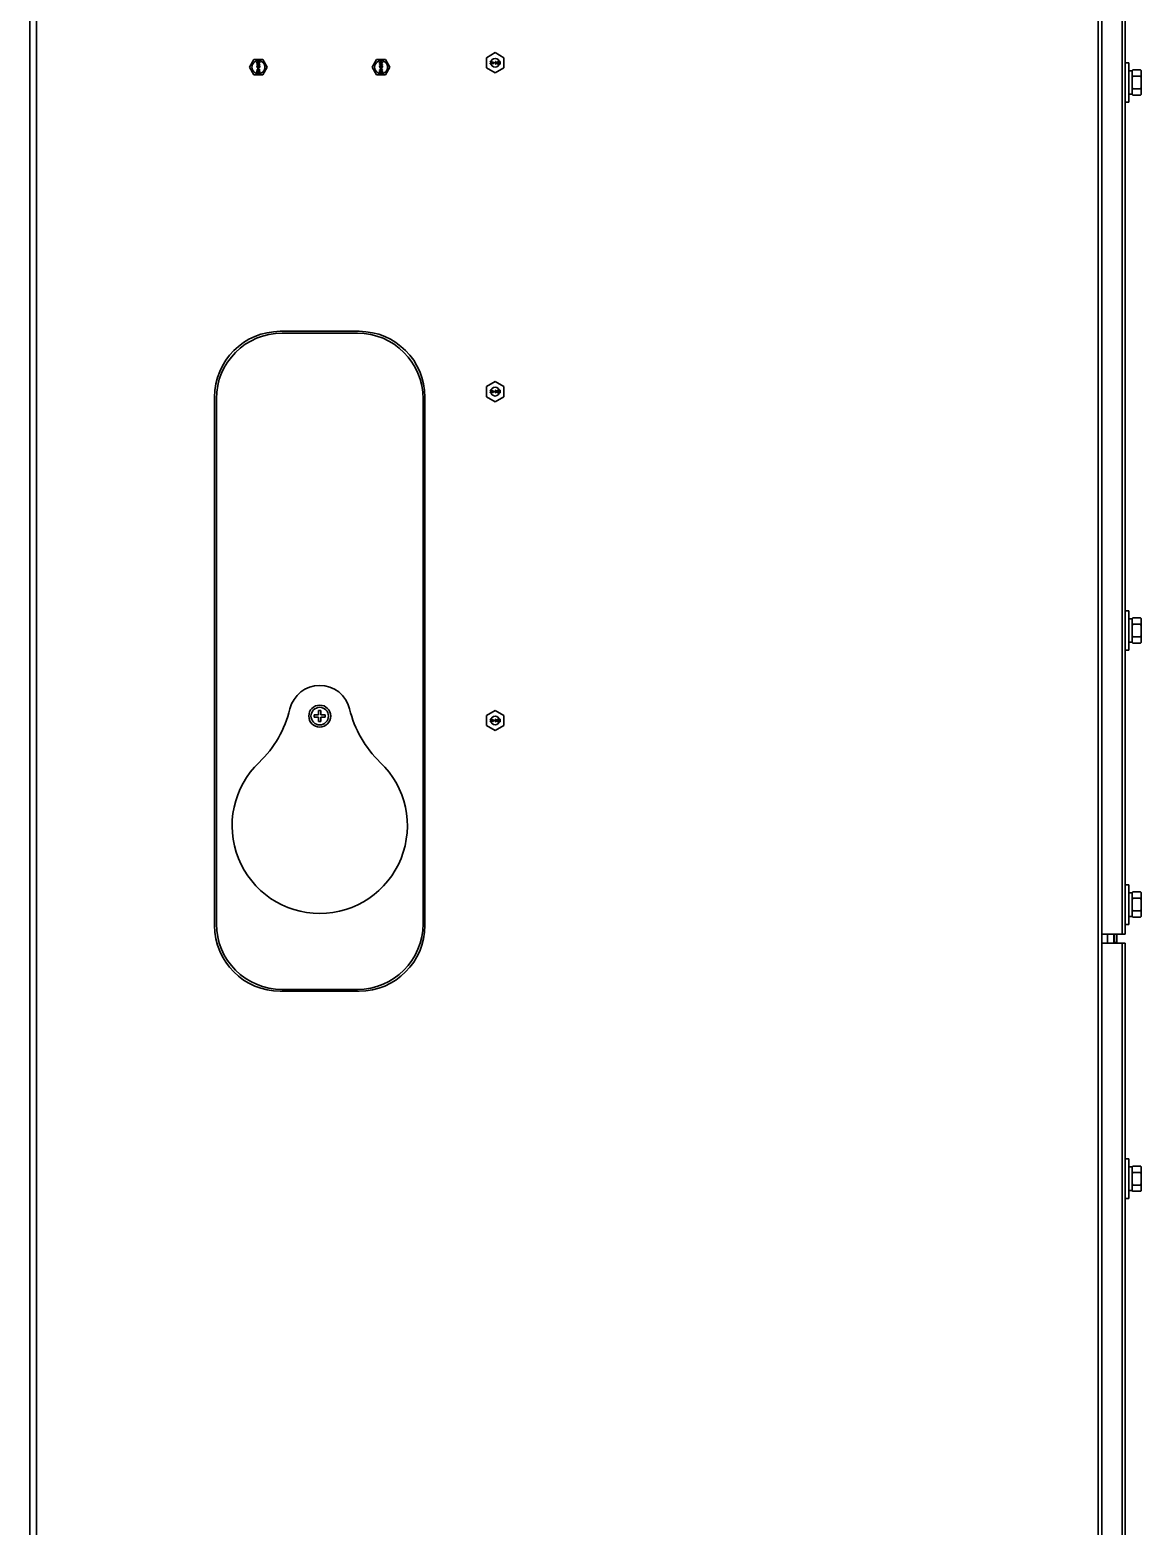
# Model space of a CAD drawing. Header units: millimetres. Extents: x 32496 to 166256, y 3504 to 23939.
# Drawn here: x 93099 to 93606, y 20924 to 21606 of the extents above; entities that cross this region are included whole.
import ezdxf

# ---------------------------------------------------------------- set-up
doc = ezdxf.new("R2010")
doc.units = ezdxf.units.MM
doc.layers.get('0').update_dxf_attribs({"lineweight": 35})

# ---------------------------------------------------------------- blocks, each defined once
blk = doc.blocks.new('8-1250')
at = {"linetype": 'Continuous'}
for p, q in [((-6864.13, -32157.29), (-6864.13, -34666.29)), ((-6861.13, -32157.29), (-6861.13, -34666.29)), ((-6376.53, -34566.29), (-6376.53, -32553.29)), ((-6374.83, -32553.29), (-6374.83, -34566.29)), ((-6365.53, -33566.79), (-6365.53, -32554.69)), ((-6364.13, -32930.92), (-6364.13, -33175.66)), ((-6655.73, -33166.98), (-6651.73, -33164.67)), ((-6651.73, -33164.67), (-6647.73, -33166.98)), ((-6763.87, -33171.29), (-6761.85, -33167.79)), ((-6761.85, -33174.79), (-6763.87, -33171.29)), ((-6757.81, -33167.79), (-6761.85, -33167.79)), ((-6760.48, -33169.25), (-6760.48, -33169.09)), ((-6760.48, -33169.09), (-6759.18, -33169.09)), ((-6759.45, -33169.25), (-6760.48, -33169.63)), ((-6759.45, -33169.25), (-6760.48, -33169.25)), ((-6760.48, -33169.85), (-6760.48, -33169.63)), ((-6760.48, -33169.85), (-6759.45, -33170.23)), ((-6760.48, -33170.39), (-6760.48, -33170.23)), ((-6760.48, -33170.23), (-6759.45, -33170.23)), ((-6759.18, -33170.39), (-6760.48, -33170.39)), ((-6760.45, -33170.9), (-6760.48, -33171.04)), ((-6760.48, -33171.17), (-6760.48, -33171.04)), ((-6760.48, -33171.17), (-6760.45, -33171.31)), ((-6760.48, -33172.72), (-6760.48, -33172.56)), ((-6760.48, -33172.56), (-6759.4, -33172.56)), ((-6759.18, -33172.72), (-6760.48, -33172.72)), ((-6760.48, -33173.91), (-6760.48, -33172.93)), ((-6760.48, -33172.93), (-6760.34, -33172.93)), ((-6760.37, -33170.77), (-6760.45, -33170.9)), ((-6760.45, -33171.31), (-6760.37, -33171.45)), ((-6760.26, -33170.69), (-6760.37, -33170.77)), ((-6760.37, -33171.45), (-6760.26, -33171.53)), ((-6760.34, -33169.74), (-6759.18, -33169.33)), ((-6759.18, -33170.15), (-6760.34, -33169.74)), ((-6760.34, -33171.01), (-6760.31, -33170.93)), ((-6760.34, -33171.01), (-6760.34, -33171.2)), ((-6760.31, -33171.28), (-6760.34, -33171.2)), ((-6759.65, -33173.69), (-6760.34, -33172.93)), ((-6760.34, -33173.15), (-6760.34, -33173.91)), ((-6760.34, -33173.15), (-6759.73, -33173.83)), ((-6760.31, -33170.93), (-6760.26, -33170.85)), ((-6760.26, -33171.36), (-6760.31, -33171.28)), ((-6760.12, -33170.63), (-6760.26, -33170.69)), ((-6760.26, -33170.85), (-6760.17, -33170.8)), ((-6760.17, -33171.42), (-6760.26, -33171.36)), ((-6760.26, -33171.53), (-6760.12, -33171.58)), ((-6760.17, -33170.8), (-6760.09, -33170.77)), ((-6760.09, -33171.45), (-6760.17, -33171.42)), ((-6759.92, -33170.61), (-6760.12, -33170.63)), ((-6759.98, -33171.58), (-6760.12, -33171.58)), ((-6760.01, -33170.77), (-6760.09, -33170.77)), ((-6760.09, -33171.45), (-6760.01, -33171.45)), ((-6760.06, -33172.01), (-6760.06, -33171.96)), ((-6760.06, -33171.96), (-6759.87, -33171.96)), ((-6759.87, -33172.01), (-6760.06, -33172.01)), ((-6760.01, -33170.77), (-6759.92, -33170.8)), ((-6759.92, -33171.42), (-6760.01, -33171.45)), ((-6759.98, -33171.8), (-6760.01, -33171.82)), ((-6760.01, -33171.82), (-6759.87, -33171.96)), ((-6759.87, -33172.01), (-6760.01, -33172.15)), ((-6760.01, -33172.15), (-6759.98, -33172.18)), ((-6759.98, -33171.58), (-6759.84, -33171.53)), ((-6759.81, -33171.96), (-6759.98, -33171.8)), ((-6759.98, -33172.18), (-6759.81, -33172.01)), ((-6759.92, -33170.61), (-6759.73, -33170.61)), ((-6759.92, -33170.8), (-6759.87, -33170.85)), ((-6759.87, -33171.36), (-6759.92, -33171.42)), ((-6759.87, -33170.85), (-6759.81, -33170.93)), ((-6759.81, -33171.28), (-6759.87, -33171.36)), ((-6759.84, -33171.53), (-6759.76, -33171.45)), ((-6759.81, -33170.93), (-6759.79, -33171.01)), ((-6759.79, -33171.2), (-6759.81, -33171.28)), ((-6759.65, -33171.8), (-6759.81, -33171.96)), ((-6759.81, -33172.01), (-6759.65, -33172.18)), ((-6759.68, -33170.9), (-6759.79, -33170.74)), ((-6759.73, -33170.74), (-6759.79, -33170.74)), ((-6759.79, -33171.2), (-6759.79, -33171.01)), ((-6759.76, -33171.45), (-6759.68, -33171.31)), ((-6759.76, -33171.96), (-6759.62, -33171.82)), ((-6759.76, -33171.96), (-6759.56, -33171.96)), ((-6759.62, -33172.15), (-6759.76, -33172.01)), ((-6759.56, -33172.01), (-6759.76, -33172.01)), ((-6759.54, -33170.63), (-6759.73, -33170.61)), ((-6759.73, -33170.74), (-6759.56, -33170.77)), ((-6759.65, -33171.04), (-6759.68, -33170.9)), ((-6759.68, -33171.31), (-6759.65, -33171.17)), ((-6759.65, -33171.04), (-6759.65, -33171.17)), ((-6759.62, -33171.82), (-6759.65, -33171.8)), ((-6759.65, -33172.18), (-6759.62, -33172.15)), ((-6759.59, -33172.39), (-6759.4, -33172.56)), ((-6759.59, -33172.39), (-6759.37, -33172.39)), ((-6759.56, -33170.77), (-6759.48, -33170.8)), ((-6759.56, -33171.96), (-6759.56, -33172.01)), ((-6759.4, -33170.69), (-6759.54, -33170.63)), ((-6759.48, -33170.8), (-6759.4, -33170.85)), ((-6759.4, -33171.34), (-6759.48, -33171.39)), ((-6759.48, -33171.53), (-6759.48, -33171.39)), ((-6759.48, -33171.53), (-6759.4, -33171.5)), ((-6759.48, -33173.1), (-6759.48, -33172.96)), ((-6759.37, -33172.99), (-6759.48, -33172.96)), ((-6759.48, -33173.1), (-6759.4, -33173.15)), ((-6759.29, -33170.77), (-6759.4, -33170.69)), ((-6759.4, -33170.85), (-6759.34, -33170.93)), ((-6759.34, -33171.26), (-6759.4, -33171.34)), ((-6759.4, -33171.5), (-6759.29, -33171.42)), ((-6759.4, -33173.15), (-6759.34, -33173.23)), ((-6759.18, -33172.56), (-6759.37, -33172.39)), ((-6759.26, -33173.1), (-6759.37, -33172.99)), ((-6759.34, -33170.93), (-6759.32, -33171.01)), ((-6759.32, -33171.17), (-6759.34, -33171.26)), ((-6759.34, -33173.23), (-6759.32, -33173.37)), ((-6759.32, -33171.17), (-6759.32, -33171.01)), ((-6759.21, -33170.9), (-6759.29, -33170.77)), ((-6759.29, -33171.42), (-6759.21, -33171.28)), ((-6759.21, -33173.21), (-6759.26, -33173.1)), ((-6759.18, -33171.04), (-6759.21, -33170.9)), ((-6759.21, -33171.28), (-6759.18, -33171.15)), ((-6759.18, -33173.4), (-6759.21, -33173.21)), ((-6759.18, -33169.09), (-6759.18, -33169.33)), ((-6759.18, -33170.15), (-6759.18, -33170.39)), ((-6759.18, -33171.04), (-6759.18, -33171.15)), ((-6759.18, -33172.56), (-6759.18, -33172.72)), ((-6757.81, -33167.79), (-6755.79, -33171.29)), ((-6755.79, -33171.29), (-6757.81, -33174.79)), ((-6707.87, -33171.29), (-6705.85, -33167.79)), ((-6705.85, -33174.79), (-6707.87, -33171.29)), ((-6701.81, -33167.79), (-6705.85, -33167.79)), ((-6704.48, -33169.25), (-6704.48, -33169.09)), ((-6704.48, -33169.09), (-6703.18, -33169.09)), ((-6703.45, -33169.25), (-6704.48, -33169.63)), ((-6703.45, -33169.25), (-6704.48, -33169.25)), ((-6704.48, -33169.85), (-6704.48, -33169.63)), ((-6704.48, -33169.85), (-6703.45, -33170.23)), ((-6704.48, -33170.39), (-6704.48, -33170.23)), ((-6704.48, -33170.23), (-6703.45, -33170.23)), ((-6703.18, -33170.39), (-6704.48, -33170.39)), ((-6704.45, -33170.9), (-6704.48, -33171.04)), ((-6704.48, -33171.17), (-6704.48, -33171.04)), ((-6704.48, -33171.17), (-6704.45, -33171.31)), ((-6704.48, -33172.72), (-6704.48, -33172.56)), ((-6704.48, -33172.56), (-6703.4, -33172.56)), ((-6703.18, -33172.72), (-6704.48, -33172.72)), ((-6704.48, -33173.91), (-6704.48, -33172.93)), ((-6704.48, -33172.93), (-6704.34, -33172.93)), ((-6704.37, -33170.77), (-6704.45, -33170.9)), ((-6704.45, -33171.31), (-6704.37, -33171.45)), ((-6704.26, -33170.69), (-6704.37, -33170.77)), ((-6704.37, -33171.45), (-6704.26, -33171.53)), ((-6704.34, -33169.74), (-6703.18, -33169.33)), ((-6703.18, -33170.15), (-6704.34, -33169.74)), ((-6704.34, -33171.01), (-6704.31, -33170.93)), ((-6704.34, -33171.01), (-6704.34, -33171.2)), ((-6704.31, -33171.28), (-6704.34, -33171.2)), ((-6703.65, -33173.69), (-6704.34, -33172.93)), ((-6704.34, -33173.15), (-6704.34, -33173.91)), ((-6704.34, -33173.15), (-6703.73, -33173.83)), ((-6704.31, -33170.93), (-6704.26, -33170.85)), ((-6704.26, -33171.36), (-6704.31, -33171.28)), ((-6704.12, -33170.63), (-6704.26, -33170.69)), ((-6704.26, -33170.85), (-6704.17, -33170.8)), ((-6704.17, -33171.42), (-6704.26, -33171.36)), ((-6704.26, -33171.53), (-6704.12, -33171.58)), ((-6704.17, -33170.8), (-6704.09, -33170.77)), ((-6704.09, -33171.45), (-6704.17, -33171.42)), ((-6703.92, -33170.61), (-6704.12, -33170.63)), ((-6703.98, -33171.58), (-6704.12, -33171.58)), ((-6704.01, -33170.77), (-6704.09, -33170.77)), ((-6704.09, -33171.45), (-6704.01, -33171.45)), ((-6704.06, -33172.01), (-6704.06, -33171.96)), ((-6704.06, -33171.96), (-6703.87, -33171.96)), ((-6703.87, -33172.01), (-6704.06, -33172.01)), ((-6704.01, -33170.77), (-6703.92, -33170.8)), ((-6703.92, -33171.42), (-6704.01, -33171.45)), ((-6703.98, -33171.8), (-6704.01, -33171.82)), ((-6704.01, -33171.82), (-6703.87, -33171.96)), ((-6703.87, -33172.01), (-6704.01, -33172.15)), ((-6704.01, -33172.15), (-6703.98, -33172.18)), ((-6703.98, -33171.58), (-6703.84, -33171.53)), ((-6703.81, -33171.96), (-6703.98, -33171.8)), ((-6703.98, -33172.18), (-6703.81, -33172.01)), ((-6703.92, -33170.61), (-6703.73, -33170.61)), ((-6703.92, -33170.8), (-6703.87, -33170.85)), ((-6703.87, -33171.36), (-6703.92, -33171.42)), ((-6703.87, -33170.85), (-6703.81, -33170.93)), ((-6703.81, -33171.28), (-6703.87, -33171.36)), ((-6703.84, -33171.53), (-6703.76, -33171.45)), ((-6703.81, -33170.93), (-6703.79, -33171.01)), ((-6703.79, -33171.2), (-6703.81, -33171.28)), ((-6703.65, -33171.8), (-6703.81, -33171.96)), ((-6703.81, -33172.01), (-6703.65, -33172.18)), ((-6703.68, -33170.9), (-6703.79, -33170.74)), ((-6703.73, -33170.74), (-6703.79, -33170.74)), ((-6703.79, -33171.2), (-6703.79, -33171.01)), ((-6703.76, -33171.45), (-6703.68, -33171.31)), ((-6703.76, -33171.96), (-6703.62, -33171.82)), ((-6703.76, -33171.96), (-6703.56, -33171.96)), ((-6703.62, -33172.15), (-6703.76, -33172.01)), ((-6703.56, -33172.01), (-6703.76, -33172.01)), ((-6703.54, -33170.63), (-6703.73, -33170.61)), ((-6703.73, -33170.74), (-6703.56, -33170.77)), ((-6703.65, -33171.04), (-6703.68, -33170.9)), ((-6703.68, -33171.31), (-6703.65, -33171.17)), ((-6703.65, -33171.04), (-6703.65, -33171.17)), ((-6703.62, -33171.82), (-6703.65, -33171.8)), ((-6703.65, -33172.18), (-6703.62, -33172.15)), ((-6703.59, -33172.39), (-6703.4, -33172.56)), ((-6703.59, -33172.39), (-6703.37, -33172.39)), ((-6703.56, -33170.77), (-6703.48, -33170.8)), ((-6703.56, -33171.96), (-6703.56, -33172.01)), ((-6703.4, -33170.69), (-6703.54, -33170.63)), ((-6703.48, -33170.8), (-6703.4, -33170.85)), ((-6703.4, -33171.34), (-6703.48, -33171.39)), ((-6703.48, -33171.53), (-6703.48, -33171.39)), ((-6703.48, -33171.53), (-6703.4, -33171.5)), ((-6703.48, -33173.1), (-6703.48, -33172.96)), ((-6703.37, -33172.99), (-6703.48, -33172.96)), ((-6703.48, -33173.1), (-6703.4, -33173.15)), ((-6703.29, -33170.77), (-6703.4, -33170.69)), ((-6703.4, -33170.85), (-6703.34, -33170.93)), ((-6703.34, -33171.26), (-6703.4, -33171.34)), ((-6703.4, -33171.5), (-6703.29, -33171.42)), ((-6703.4, -33173.15), (-6703.34, -33173.23)), ((-6703.18, -33172.56), (-6703.37, -33172.39)), ((-6703.26, -33173.1), (-6703.37, -33172.99)), ((-6703.34, -33170.93), (-6703.32, -33171.01)), ((-6703.32, -33171.17), (-6703.34, -33171.26)), ((-6703.34, -33173.23), (-6703.32, -33173.37)), ((-6703.32, -33171.17), (-6703.32, -33171.01)), ((-6703.21, -33170.9), (-6703.29, -33170.77)), ((-6703.29, -33171.42), (-6703.21, -33171.28)), ((-6703.21, -33173.21), (-6703.26, -33173.1)), ((-6703.18, -33171.04), (-6703.21, -33170.9)), ((-6703.21, -33171.28), (-6703.18, -33171.15)), ((-6703.18, -33173.4), (-6703.21, -33173.21)), ((-6703.18, -33169.09), (-6703.18, -33169.33)), ((-6703.18, -33170.15), (-6703.18, -33170.39)), ((-6703.18, -33171.04), (-6703.18, -33171.15)), ((-6703.18, -33172.56), (-6703.18, -33172.72)), ((-6701.81, -33167.79), (-6699.79, -33171.29)), ((-6699.79, -33171.29), (-6701.81, -33174.79)), ((-6655.73, -33166.98), (-6655.73, -33171.6)), ((-6651.73, -33173.91), (-6655.73, -33171.6)), ((-6654, -33168.82), (-6654, -33168.69)), ((-6654, -33168.69), (-6653.1, -33168.69)), ((-6653.3, -33168.82), (-6654, -33168.82)), ((-6653.98, -33169.45), (-6654, -33169.56)), ((-6654, -33169.61), (-6654, -33169.56)), ((-6654, -33169.61), (-6653.98, -33169.71)), ((-6653.93, -33169.38), (-6653.98, -33169.45)), ((-6653.98, -33169.71), (-6653.88, -33169.81)), ((-6653.3, -33168.82), (-6653.93, -33169.38)), ((-6653.88, -33169.81), (-6653.78, -33169.86)), ((-6653.85, -33169.56), (-6653.8, -33169.45)), ((-6653.85, -33169.56), (-6653.85, -33169.61)), ((-6653.8, -33169.68), (-6653.85, -33169.61)), ((-6653.8, -33169.45), (-6653.1, -33168.82)), ((-6653.73, -33169.74), (-6653.8, -33169.68)), ((-6653.78, -33169.86), (-6653.63, -33169.89)), ((-6653.6, -33169.76), (-6653.73, -33169.74)), ((-6653.53, -33169.89), (-6653.63, -33169.89)), ((-6653.6, -33169.76), (-6653.5, -33169.76)), ((-6653.53, -33169.89), (-6653.35, -33169.86)), ((-6653.38, -33169.74), (-6653.5, -33169.76)), ((-6653.3, -33169.68), (-6653.38, -33169.74)), ((-6653.35, -33169.86), (-6653.25, -33169.81)), ((-6653.25, -33169.61), (-6653.3, -33169.68)), ((-6653.25, -33169.61), (-6653.13, -33169.61)), ((-6653.25, -33169.81), (-6653.15, -33169.71)), ((-6653.15, -33169.71), (-6653.13, -33169.61)), ((-6653.1, -33168.69), (-6653.1, -33168.82)), ((-6652.9, -33169.89), (-6652.9, -33168.69)), ((-6652.9, -33168.69), (-6652.75, -33168.69)), ((-6652.75, -33169.89), (-6652.9, -33169.89)), ((-6652.75, -33168.69), (-6652.75, -33169.68)), ((-6652.6, -33169.51), (-6652.75, -33169.68)), ((-6652.75, -33169.89), (-6652.6, -33169.71)), ((-6652.6, -33169.51), (-6652.6, -33169.71)), ((-6652.38, -33169.12), (-6652.4, -33169.15)), ((-6652.4, -33169.15), (-6652.25, -33169.3)), ((-6652.25, -33169.3), (-6652.4, -33169.45)), ((-6652.4, -33169.45), (-6652.38, -33169.48)), ((-6652.25, -33169.25), (-6652.38, -33169.12)), ((-6652.38, -33169.48), (-6652.25, -33169.35)), ((-6652.25, -33169.25), (-6652.25, -33169.07)), ((-6652.25, -33169.07), (-6652.2, -33169.07)), ((-6652.25, -33169.53), (-6652.25, -33169.35)), ((-6652.2, -33169.53), (-6652.25, -33169.53)), ((-6652.2, -33169.07), (-6652.2, -33169.25)), ((-6652.08, -33169.12), (-6652.2, -33169.25)), ((-6652.2, -33169.3), (-6652.05, -33169.15)), ((-6652.05, -33169.45), (-6652.2, -33169.3)), ((-6652.2, -33169.35), (-6652.2, -33169.53)), ((-6652.2, -33169.35), (-6652.08, -33169.48)), ((-6652.05, -33169.15), (-6652.08, -33169.12)), ((-6652.08, -33169.48), (-6652.05, -33169.45)), ((-6651.85, -33169.2), (-6651.85, -33169.05)), ((-6651.85, -33169.05), (-6651.6, -33169.05)), ((-6651.6, -33169.2), (-6651.85, -33169.2)), ((-6647.73, -33171.6), (-6651.73, -33173.91)), ((-6651.6, -33169.05), (-6651.6, -33168.69)), ((-6651.6, -33168.69), (-6651.45, -33168.69)), ((-6651.6, -33169.89), (-6651.6, -33169.2)), ((-6651.45, -33169.89), (-6651.6, -33169.89)), ((-6651.45, -33168.69), (-6651.45, -33169.05)), ((-6651.45, -33169.05), (-6650.85, -33169.05)), ((-6651.45, -33169.2), (-6651.45, -33169.68)), ((-6651.45, -33169.89), (-6650.85, -33169.2)), ((-6651.03, -33169.2), (-6651.45, -33169.68)), ((-6651.03, -33169.2), (-6651.45, -33169.2)), ((-6650.85, -33169.05), (-6650.85, -33169.2)), ((-6650.65, -33169.89), (-6650.65, -33168.69)), ((-6650.65, -33168.69), (-6650.5, -33168.69)), ((-6650.43, -33169.89), (-6650.65, -33169.89)), ((-6650.5, -33168.69), (-6650.5, -33169.63)), ((-6650.15, -33168.69), (-6650.5, -33169.63)), ((-6650.43, -33169.89), (-6650.05, -33168.82)), ((-6650.15, -33168.69), (-6649.95, -33168.69)), ((-6650.05, -33168.82), (-6649.68, -33169.89)), ((-6649.6, -33169.63), (-6649.95, -33168.69)), ((-6649.45, -33169.89), (-6649.68, -33169.89)), ((-6649.6, -33169.63), (-6649.6, -33168.69)), ((-6649.6, -33168.69), (-6649.45, -33168.69)), ((-6649.45, -33168.69), (-6649.45, -33169.89)), ((-6647.73, -33171.6), (-6647.73, -33166.98)), ((-6364.13, -33169.29), (-6362.53, -33169.29)), ((-6362.53, -33187.29), (-6362.53, -33169.29)), ((-6362.53, -33172.94), (-6360.93, -33172.94)), ((-6360.93, -33172.82), (-6360.63, -33172.52)), ((-6360.93, -33183.76), (-6360.93, -33172.82)), ((-6360.63, -33172.52), (-6357.23, -33172.52)), ((-6356.93, -33172.82), (-6357.23, -33172.52)), ((-6356.93, -33183.76), (-6356.93, -33172.82)), ((-6761.85, -33174.79), (-6757.81, -33174.79)), ((-6760.34, -33173.91), (-6760.48, -33173.91)), ((-6759.73, -33173.83), (-6759.65, -33173.88)), ((-6759.54, -33173.75), (-6759.65, -33173.69)), ((-6759.65, -33173.88), (-6759.54, -33173.91)), ((-6759.54, -33173.75), (-6759.48, -33173.75)), ((-6759.48, -33173.91), (-6759.54, -33173.91)), ((-6759.4, -33173.69), (-6759.48, -33173.75)), ((-6759.48, -33173.91), (-6759.37, -33173.88)), ((-6759.34, -33173.61), (-6759.4, -33173.69)), ((-6759.37, -33173.88), (-6759.26, -33173.77)), ((-6759.32, -33173.48), (-6759.34, -33173.61)), ((-6759.32, -33173.48), (-6759.32, -33173.37)), ((-6759.26, -33173.77), (-6759.21, -33173.67)), ((-6759.21, -33173.67), (-6759.18, -33173.5)), ((-6759.18, -33173.4), (-6759.18, -33173.5)), ((-6705.85, -33174.79), (-6701.81, -33174.79)), ((-6704.34, -33173.91), (-6704.48, -33173.91)), ((-6703.73, -33173.83), (-6703.65, -33173.88)), ((-6703.54, -33173.75), (-6703.65, -33173.69)), ((-6703.65, -33173.88), (-6703.54, -33173.91)), ((-6703.54, -33173.75), (-6703.48, -33173.75)), ((-6703.48, -33173.91), (-6703.54, -33173.91)), ((-6703.4, -33173.69), (-6703.48, -33173.75)), ((-6703.48, -33173.91), (-6703.37, -33173.88)), ((-6703.34, -33173.61), (-6703.4, -33173.69)), ((-6703.37, -33173.88), (-6703.26, -33173.77)), ((-6703.32, -33173.48), (-6703.34, -33173.61)), ((-6703.32, -33173.48), (-6703.32, -33173.37)), ((-6703.26, -33173.77), (-6703.21, -33173.67)), ((-6703.21, -33173.67), (-6703.18, -33173.5)), ((-6703.18, -33173.4), (-6703.18, -33173.5)), ((-6364.13, -33175.66), (-6364.13, -33180.92)), ((-6360.63, -33175.4), (-6357.23, -33175.4)), ((-6364.13, -33180.92), (-6364.13, -33425.66)), ((-6362.53, -33183.64), (-6360.93, -33183.64)), ((-6360.93, -33183.76), (-6360.63, -33184.06)), ((-6360.63, -33181.18), (-6357.23, -33181.18)), ((-6360.63, -33184.06), (-6357.23, -33184.06)), ((-6356.93, -33183.76), (-6357.23, -33184.06)), ((-6364.13, -33187.29), (-6362.53, -33187.29)), ((-6713.83, -33291.79), (-6749.83, -33291.79)), ((-6749.03, -33292.59), (-6714.63, -33292.59)), ((-6655.73, -33316.98), (-6651.73, -33314.67)), ((-6651.73, -33314.67), (-6647.73, -33316.98)), ((-6779.83, -33321.79), (-6779.83, -33562.79)), ((-6779.03, -33561.99), (-6779.03, -33322.59)), ((-6684.63, -33322.59), (-6684.63, -33561.99)), ((-6683.83, -33562.79), (-6683.83, -33321.79)), ((-6655.73, -33316.98), (-6655.73, -33321.6)), ((-6651.73, -33323.91), (-6655.73, -33321.6)), ((-6654, -33318.82), (-6654, -33318.69)), ((-6654, -33318.69), (-6653.1, -33318.69)), ((-6653.3, -33318.82), (-6654, -33318.82)), ((-6653.98, -33319.45), (-6654, -33319.56)), ((-6654, -33319.61), (-6654, -33319.56)), ((-6654, -33319.61), (-6653.98, -33319.71)), ((-6653.93, -33319.38), (-6653.98, -33319.45)), ((-6653.98, -33319.71), (-6653.88, -33319.81)), ((-6653.3, -33318.82), (-6653.93, -33319.38)), ((-6653.88, -33319.81), (-6653.78, -33319.86)), ((-6653.85, -33319.56), (-6653.8, -33319.45)), ((-6653.85, -33319.56), (-6653.85, -33319.61)), ((-6653.8, -33319.68), (-6653.85, -33319.61)), ((-6653.8, -33319.45), (-6653.1, -33318.82)), ((-6653.73, -33319.74), (-6653.8, -33319.68)), ((-6653.78, -33319.86), (-6653.63, -33319.89)), ((-6653.6, -33319.76), (-6653.73, -33319.74)), ((-6653.53, -33319.89), (-6653.63, -33319.89)), ((-6653.6, -33319.76), (-6653.5, -33319.76)), ((-6653.53, -33319.89), (-6653.35, -33319.86)), ((-6653.38, -33319.74), (-6653.5, -33319.76)), ((-6653.3, -33319.68), (-6653.38, -33319.74)), ((-6653.35, -33319.86), (-6653.25, -33319.81)), ((-6653.25, -33319.61), (-6653.3, -33319.68)), ((-6653.25, -33319.61), (-6653.13, -33319.61)), ((-6653.25, -33319.81), (-6653.15, -33319.71)), ((-6653.15, -33319.71), (-6653.13, -33319.61)), ((-6653.1, -33318.69), (-6653.1, -33318.82)), ((-6652.9, -33319.89), (-6652.9, -33318.69)), ((-6652.9, -33318.69), (-6652.75, -33318.69)), ((-6652.75, -33319.89), (-6652.9, -33319.89)), ((-6652.75, -33318.69), (-6652.75, -33319.68)), ((-6652.6, -33319.51), (-6652.75, -33319.68)), ((-6652.75, -33319.89), (-6652.6, -33319.71)), ((-6652.6, -33319.51), (-6652.6, -33319.71)), ((-6652.38, -33319.12), (-6652.4, -33319.15)), ((-6652.4, -33319.15), (-6652.25, -33319.3)), ((-6652.25, -33319.3), (-6652.4, -33319.45)), ((-6652.4, -33319.45), (-6652.38, -33319.48)), ((-6652.25, -33319.25), (-6652.38, -33319.12)), ((-6652.38, -33319.48), (-6652.25, -33319.35)), ((-6652.25, -33319.25), (-6652.25, -33319.07)), ((-6652.25, -33319.07), (-6652.2, -33319.07)), ((-6652.25, -33319.53), (-6652.25, -33319.35)), ((-6652.2, -33319.53), (-6652.25, -33319.53)), ((-6652.2, -33319.07), (-6652.2, -33319.25)), ((-6652.08, -33319.12), (-6652.2, -33319.25)), ((-6652.2, -33319.3), (-6652.05, -33319.15)), ((-6652.05, -33319.45), (-6652.2, -33319.3)), ((-6652.2, -33319.35), (-6652.2, -33319.53)), ((-6652.2, -33319.35), (-6652.08, -33319.48)), ((-6652.05, -33319.15), (-6652.08, -33319.12)), ((-6652.08, -33319.48), (-6652.05, -33319.45)), ((-6651.85, -33319.2), (-6651.85, -33319.05)), ((-6651.85, -33319.05), (-6651.6, -33319.05)), ((-6651.6, -33319.2), (-6651.85, -33319.2)), ((-6647.73, -33321.6), (-6651.73, -33323.91)), ((-6651.6, -33319.05), (-6651.6, -33318.69)), ((-6651.6, -33318.69), (-6651.45, -33318.69)), ((-6651.6, -33319.89), (-6651.6, -33319.2)), ((-6651.45, -33319.89), (-6651.6, -33319.89)), ((-6651.45, -33318.69), (-6651.45, -33319.05)), ((-6651.45, -33319.05), (-6650.85, -33319.05)), ((-6651.45, -33319.2), (-6651.45, -33319.68)), ((-6651.45, -33319.89), (-6650.85, -33319.2)), ((-6651.03, -33319.2), (-6651.45, -33319.68)), ((-6651.03, -33319.2), (-6651.45, -33319.2)), ((-6650.85, -33319.05), (-6650.85, -33319.2)), ((-6650.65, -33319.89), (-6650.65, -33318.69)), ((-6650.65, -33318.69), (-6650.5, -33318.69)), ((-6650.43, -33319.89), (-6650.65, -33319.89)), ((-6650.5, -33318.69), (-6650.5, -33319.63)), ((-6650.15, -33318.69), (-6650.5, -33319.63)), ((-6650.43, -33319.89), (-6650.05, -33318.82)), ((-6650.15, -33318.69), (-6649.95, -33318.69)), ((-6650.05, -33318.82), (-6649.68, -33319.89)), ((-6649.6, -33319.63), (-6649.95, -33318.69)), ((-6649.45, -33319.89), (-6649.68, -33319.89)), ((-6649.6, -33319.63), (-6649.6, -33318.69)), ((-6649.6, -33318.69), (-6649.45, -33318.69)), ((-6649.45, -33318.69), (-6649.45, -33319.89)), ((-6647.73, -33321.6), (-6647.73, -33316.98)), ((-6364.13, -33419.29), (-6362.53, -33419.29)), ((-6364.13, -33425.66), (-6364.13, -33430.92)), ((-6362.53, -33437.29), (-6362.53, -33419.29)), ((-6362.53, -33422.94), (-6360.93, -33422.94)), ((-6360.93, -33422.82), (-6360.63, -33422.52)), ((-6360.93, -33433.76), (-6360.93, -33422.82)), ((-6360.63, -33422.52), (-6357.23, -33422.52)), ((-6360.63, -33425.4), (-6357.23, -33425.4)), ((-6356.93, -33422.82), (-6357.23, -33422.52)), ((-6356.93, -33433.76), (-6356.93, -33422.82)), ((-6364.13, -33430.92), (-6364.13, -33566.79)), ((-6360.63, -33431.18), (-6357.23, -33431.18)), ((-6364.13, -33437.29), (-6362.53, -33437.29)), ((-6362.53, -33433.64), (-6360.93, -33433.64)), ((-6360.93, -33433.76), (-6360.63, -33434.06)), ((-6360.63, -33434.06), (-6357.23, -33434.06)), ((-6356.93, -33433.76), (-6357.23, -33434.06)), ((-6732.33, -33466.79), (-6732.33, -33464.79)), ((-6732.33, -33464.79), (-6731.33, -33464.79)), ((-6731.33, -33464.79), (-6731.33, -33466.79)), ((-6655.73, -33466.98), (-6651.73, -33464.67)), ((-6651.73, -33464.67), (-6647.73, -33466.98)), ((-6734.33, -33467.79), (-6734.33, -33466.79)), ((-6734.33, -33466.79), (-6732.33, -33466.79)), ((-6732.33, -33467.79), (-6734.33, -33467.79)), ((-6732.33, -33469.79), (-6732.33, -33467.79)), ((-6731.33, -33469.79), (-6732.33, -33469.79)), ((-6731.33, -33466.79), (-6729.33, -33466.79)), ((-6731.33, -33467.79), (-6731.33, -33469.79)), ((-6729.33, -33467.79), (-6731.33, -33467.79)), ((-6729.33, -33466.79), (-6729.33, -33467.79)), ((-6655.73, -33466.98), (-6655.73, -33471.6)), ((-6651.73, -33473.91), (-6655.73, -33471.6)), ((-6654, -33468.82), (-6654, -33468.69)), ((-6654, -33468.69), (-6653.1, -33468.69)), ((-6653.3, -33468.82), (-6654, -33468.82)), ((-6653.98, -33469.45), (-6654, -33469.56)), ((-6654, -33469.61), (-6654, -33469.56)), ((-6654, -33469.61), (-6653.98, -33469.71)), ((-6653.93, -33469.38), (-6653.98, -33469.45)), ((-6653.98, -33469.71), (-6653.88, -33469.81)), ((-6653.3, -33468.82), (-6653.93, -33469.38)), ((-6653.88, -33469.81), (-6653.78, -33469.86)), ((-6653.85, -33469.56), (-6653.8, -33469.45)), ((-6653.85, -33469.56), (-6653.85, -33469.61)), ((-6653.8, -33469.68), (-6653.85, -33469.61)), ((-6653.8, -33469.45), (-6653.1, -33468.82)), ((-6653.73, -33469.74), (-6653.8, -33469.68)), ((-6653.78, -33469.86), (-6653.63, -33469.89)), ((-6653.6, -33469.76), (-6653.73, -33469.74)), ((-6653.53, -33469.89), (-6653.63, -33469.89)), ((-6653.6, -33469.76), (-6653.5, -33469.76)), ((-6653.53, -33469.89), (-6653.35, -33469.86)), ((-6653.38, -33469.74), (-6653.5, -33469.76)), ((-6653.3, -33469.68), (-6653.38, -33469.74)), ((-6653.35, -33469.86), (-6653.25, -33469.81)), ((-6653.25, -33469.61), (-6653.3, -33469.68)), ((-6653.25, -33469.61), (-6653.13, -33469.61)), ((-6653.25, -33469.81), (-6653.15, -33469.71)), ((-6653.15, -33469.71), (-6653.13, -33469.61)), ((-6653.1, -33468.69), (-6653.1, -33468.82)), ((-6652.9, -33469.89), (-6652.9, -33468.69)), ((-6652.9, -33468.69), (-6652.75, -33468.69)), ((-6652.75, -33469.89), (-6652.9, -33469.89)), ((-6652.75, -33468.69), (-6652.75, -33469.68)), ((-6652.6, -33469.51), (-6652.75, -33469.68)), ((-6652.75, -33469.89), (-6652.6, -33469.71)), ((-6652.6, -33469.51), (-6652.6, -33469.71)), ((-6652.38, -33469.12), (-6652.4, -33469.15)), ((-6652.4, -33469.15), (-6652.25, -33469.3)), ((-6652.25, -33469.3), (-6652.4, -33469.45)), ((-6652.4, -33469.45), (-6652.38, -33469.48)), ((-6652.25, -33469.25), (-6652.38, -33469.12)), ((-6652.38, -33469.48), (-6652.25, -33469.35)), ((-6652.25, -33469.25), (-6652.25, -33469.07)), ((-6652.25, -33469.07), (-6652.2, -33469.07)), ((-6652.25, -33469.53), (-6652.25, -33469.35)), ((-6652.2, -33469.53), (-6652.25, -33469.53)), ((-6652.2, -33469.07), (-6652.2, -33469.25)), ((-6652.08, -33469.12), (-6652.2, -33469.25)), ((-6652.2, -33469.3), (-6652.05, -33469.15)), ((-6652.05, -33469.45), (-6652.2, -33469.3)), ((-6652.2, -33469.35), (-6652.2, -33469.53)), ((-6652.2, -33469.35), (-6652.08, -33469.48)), ((-6652.05, -33469.15), (-6652.08, -33469.12)), ((-6652.08, -33469.48), (-6652.05, -33469.45)), ((-6651.85, -33469.2), (-6651.85, -33469.05)), ((-6651.85, -33469.05), (-6651.6, -33469.05)), ((-6651.6, -33469.2), (-6651.85, -33469.2)), ((-6647.73, -33471.6), (-6651.73, -33473.91)), ((-6651.6, -33469.05), (-6651.6, -33468.69)), ((-6651.6, -33468.69), (-6651.45, -33468.69)), ((-6651.6, -33469.89), (-6651.6, -33469.2)), ((-6651.45, -33469.89), (-6651.6, -33469.89)), ((-6651.45, -33468.69), (-6651.45, -33469.05)), ((-6651.45, -33469.05), (-6650.85, -33469.05)), ((-6651.45, -33469.2), (-6651.45, -33469.68)), ((-6651.45, -33469.89), (-6650.85, -33469.2)), ((-6651.03, -33469.2), (-6651.45, -33469.68)), ((-6651.03, -33469.2), (-6651.45, -33469.2)), ((-6650.85, -33469.05), (-6650.85, -33469.2)), ((-6650.65, -33469.89), (-6650.65, -33468.69)), ((-6650.65, -33468.69), (-6650.5, -33468.69)), ((-6650.43, -33469.89), (-6650.65, -33469.89)), ((-6650.5, -33468.69), (-6650.5, -33469.63)), ((-6650.15, -33468.69), (-6650.5, -33469.63)), ((-6650.43, -33469.89), (-6650.05, -33468.82)), ((-6650.15, -33468.69), (-6649.95, -33468.69)), ((-6650.05, -33468.82), (-6649.68, -33469.89)), ((-6649.6, -33469.63), (-6649.95, -33468.69)), ((-6649.45, -33469.89), (-6649.68, -33469.89)), ((-6649.6, -33469.63), (-6649.6, -33468.69)), ((-6649.6, -33468.69), (-6649.45, -33468.69)), ((-6649.45, -33468.69), (-6649.45, -33469.89)), ((-6647.73, -33471.6), (-6647.73, -33466.98)), ((-6364.13, -33544.29), (-6362.53, -33544.29)), ((-6362.53, -33562.29), (-6362.53, -33544.29)), ((-6362.53, -33547.94), (-6360.93, -33547.94)), ((-6360.93, -33547.82), (-6360.63, -33547.52)), ((-6360.93, -33558.76), (-6360.93, -33547.82)), ((-6360.63, -33547.52), (-6357.23, -33547.52)), ((-6356.93, -33547.82), (-6357.23, -33547.52)), ((-6356.93, -33558.76), (-6356.93, -33547.82)), ((-6360.63, -33550.4), (-6357.23, -33550.4)), ((-6362.53, -33558.64), (-6360.93, -33558.64)), ((-6360.93, -33558.76), (-6360.63, -33559.06)), ((-6360.63, -33556.18), (-6357.23, -33556.18)), ((-6360.63, -33559.06), (-6357.23, -33559.06)), ((-6356.93, -33558.76), (-6357.23, -33559.06)), ((-6374.83, -33566.79), (-6364.13, -33566.79)), ((-6372.33, -33570.79), (-6372.33, -33566.79)), ((-6369.33, -33566.79), (-6369.33, -33570.79)), ((-6369.13, -33566.79), (-6369.13, -33570.59)), ((-6367.93, -33566.79), (-6367.93, -33570.59)), ((-6364.13, -33562.29), (-6362.53, -33562.29)), ((-6374.83, -33570.79), (-6364.13, -33570.79)), ((-6367.93, -33570.59), (-6369.13, -33570.59)), ((-6365.53, -34566.29), (-6365.53, -33570.79)), ((-6364.13, -33570.79), (-6364.13, -33675.66)), ((-6749.83, -33592.79), (-6713.83, -33592.79)), ((-6714.63, -33591.99), (-6749.03, -33591.99)), ((-6364.13, -33669.29), (-6362.53, -33669.29)), ((-6362.53, -33687.29), (-6362.53, -33669.29)), ((-6364.13, -33675.66), (-6364.13, -33680.92)), ((-6362.53, -33672.94), (-6360.93, -33672.94)), ((-6360.93, -33672.82), (-6360.63, -33672.52)), ((-6360.93, -33683.76), (-6360.93, -33672.82)), ((-6360.63, -33672.52), (-6357.23, -33672.52)), ((-6360.63, -33675.4), (-6357.23, -33675.4)), ((-6356.93, -33672.82), (-6357.23, -33672.52)), ((-6356.93, -33683.76), (-6356.93, -33672.82)), ((-6364.13, -33680.92), (-6364.13, -33925.66)), ((-6362.53, -33683.64), (-6360.93, -33683.64)), ((-6360.93, -33683.76), (-6360.63, -33684.06)), ((-6360.63, -33681.18), (-6357.23, -33681.18)), ((-6360.63, -33684.06), (-6357.23, -33684.06)), ((-6356.93, -33683.76), (-6357.23, -33684.06)), ((-6364.13, -33687.29), (-6362.53, -33687.29))]:
    blk.add_line(p, q, dxfattribs=at)
for centre, radius in [((-6759.83, -33171.29), 3), ((-6703.83, -33171.29), 3), ((-6651.73, -33169.29), 2), ((-6651.73, -33319.29), 2), ((-6731.83, -33467.29), 5), ((-6731.83, -33467.29), 4), ((-6651.73, -33469.29), 2)]:
    blk.add_circle(centre, radius, dxfattribs=at)
for centre, radius, start, end in [((-6359.69, -33175.09), 3.56, 39.13645, 39.50132), ((-6358.17, -33181.49), 3.56, 219.13644, 219.50078), ((-6749.83, -33321.79), 30, 90, 180), ((-6749.03, -33322.59), 30, 90, 180), ((-6714.63, -33322.59), 30, 0, 90), ((-6713.83, -33321.79), 30, 0, 90), ((-6359.69, -33425.09), 3.56, 39.13645, 39.50132), ((-6358.17, -33431.49), 3.56, 219.13644, 219.50078), ((-6731.83, -33467.29), 14, 13.59162, 166.40838), ((-6794.04, -33452.25), 50, 313.72491, 346.40838), ((-6669.62, -33452.25), 50, 193.59162, 226.27509), ((-6731.83, -33517.29), 40, 133.72491, 46.27509), ((-6359.69, -33550.09), 3.56, 39.13645, 39.50132), ((-6749.03, -33561.99), 30, 180, 270), ((-6714.63, -33561.99), 30, 270, 0), ((-6358.17, -33556.49), 3.56, 219.13644, 219.50078), ((-6749.83, -33562.79), 30, 180, 270), ((-6713.83, -33562.79), 30, 270, 0), ((-6367.73, -33570.59), 1.4, 180, 188.23663), ((-6367.73, -33570.59), 0.2, 180, 270), ((-6359.69, -33675.09), 3.56, 39.13645, 39.50132), ((-6358.17, -33681.49), 3.56, 219.13644, 219.50078)]:
    blk.add_arc(centre, radius, start, end, dxfattribs=at)
for points, knots in [([(-6360.93, -33172.85), (-6360.9, -33172.82), (-6360.81, -33172.7), (-6360.71, -33172.59), (-6360.63, -33172.52)], [0, 0, 0, 0, 0.244558, 1, 1, 1, 1]), ([(-6356.94, -33172.83), (-6356.96, -33172.8), (-6357.06, -33172.69), (-6357.15, -33172.59), (-6357.23, -33172.52)], [0, 0, 0, 0, 0.244878, 1, 1, 1, 1]), ([(-6360.63, -33175.4), (-6360.65, -33175.38), (-6360.76, -33175.27), (-6360.86, -33175.16), (-6360.93, -33175.07)], [0, 0, 0, 0, 0.255352, 1, 1, 1, 1]), ([(-6357.23, -33175.4), (-6357.2, -33175.38), (-6357.1, -33175.27), (-6357, -33175.16), (-6356.93, -33175.07)], [0, 0, 0, 0, 0.255353, 1, 1, 1, 1]), ([(-6360.93, -33181.51), (-6360.9, -33181.48), (-6360.81, -33181.36), (-6360.71, -33181.26), (-6360.63, -33181.18)], [0, 0, 0, 0, 0.244558, 1, 1, 1, 1]), ([(-6360.63, -33184.06), (-6360.65, -33184.04), (-6360.75, -33183.94), (-6360.85, -33183.83), (-6360.91, -33183.75)], [0, 0, 0, 0, 0.255041, 1, 1, 1, 1]), ([(-6356.93, -33181.51), (-6356.95, -33181.48), (-6357.05, -33181.36), (-6357.15, -33181.26), (-6357.23, -33181.18)], [0, 0, 0, 0, 0.244558, 1, 1, 1, 1]), ([(-6357.23, -33184.06), (-6357.2, -33184.04), (-6357.1, -33183.93), (-6357, -33183.82), (-6356.93, -33183.73)], [0, 0, 0, 0, 0.255353, 1, 1, 1, 1]), ([(-6360.93, -33422.85), (-6360.9, -33422.82), (-6360.81, -33422.7), (-6360.71, -33422.59), (-6360.63, -33422.52)], [0, 0, 0, 0, 0.244558, 1, 1, 1, 1]), ([(-6360.63, -33425.4), (-6360.65, -33425.38), (-6360.76, -33425.27), (-6360.86, -33425.16), (-6360.93, -33425.07)], [0, 0, 0, 0, 0.255352, 1, 1, 1, 1]), ([(-6356.94, -33422.83), (-6356.96, -33422.8), (-6357.06, -33422.69), (-6357.15, -33422.59), (-6357.23, -33422.52)], [0, 0, 0, 0, 0.244878, 1, 1, 1, 1]), ([(-6357.23, -33425.4), (-6357.2, -33425.38), (-6357.1, -33425.27), (-6357, -33425.16), (-6356.93, -33425.07)], [0, 0, 0, 0, 0.255353, 1, 1, 1, 1]), ([(-6360.93, -33431.51), (-6360.9, -33431.48), (-6360.81, -33431.36), (-6360.71, -33431.26), (-6360.63, -33431.18)], [0, 0, 0, 0, 0.244558, 1, 1, 1, 1]), ([(-6356.93, -33431.51), (-6356.95, -33431.48), (-6357.05, -33431.36), (-6357.15, -33431.26), (-6357.23, -33431.18)], [0, 0, 0, 0, 0.244558, 1, 1, 1, 1]), ([(-6360.63, -33434.06), (-6360.65, -33434.04), (-6360.75, -33433.94), (-6360.85, -33433.83), (-6360.91, -33433.75)], [0, 0, 0, 0, 0.255041, 1, 1, 1, 1]), ([(-6357.23, -33434.06), (-6357.2, -33434.04), (-6357.1, -33433.93), (-6357, -33433.82), (-6356.93, -33433.73)], [0, 0, 0, 0, 0.255353, 1, 1, 1, 1]), ([(-6360.93, -33547.85), (-6360.9, -33547.82), (-6360.81, -33547.7), (-6360.71, -33547.59), (-6360.63, -33547.52)], [0, 0, 0, 0, 0.244558, 1, 1, 1, 1]), ([(-6356.94, -33547.83), (-6356.96, -33547.8), (-6357.06, -33547.69), (-6357.15, -33547.59), (-6357.23, -33547.52)], [0, 0, 0, 0, 0.244878, 1, 1, 1, 1]), ([(-6360.63, -33550.4), (-6360.65, -33550.38), (-6360.76, -33550.27), (-6360.86, -33550.16), (-6360.93, -33550.07)], [0, 0, 0, 0, 0.255352, 1, 1, 1, 1]), ([(-6357.23, -33550.4), (-6357.2, -33550.38), (-6357.1, -33550.27), (-6357, -33550.16), (-6356.93, -33550.07)], [0, 0, 0, 0, 0.255353, 1, 1, 1, 1]), ([(-6360.93, -33556.51), (-6360.9, -33556.48), (-6360.81, -33556.36), (-6360.71, -33556.26), (-6360.63, -33556.18)], [0, 0, 0, 0, 0.244558, 1, 1, 1, 1]), ([(-6360.63, -33559.06), (-6360.65, -33559.04), (-6360.75, -33558.94), (-6360.85, -33558.83), (-6360.91, -33558.75)], [0, 0, 0, 0, 0.255041, 1, 1, 1, 1]), ([(-6356.93, -33556.51), (-6356.95, -33556.48), (-6357.05, -33556.36), (-6357.15, -33556.26), (-6357.23, -33556.18)], [0, 0, 0, 0, 0.244558, 1, 1, 1, 1]), ([(-6357.23, -33559.06), (-6357.2, -33559.04), (-6357.1, -33558.93), (-6357, -33558.82), (-6356.93, -33558.73)], [0, 0, 0, 0, 0.255353, 1, 1, 1, 1]), ([(-6360.93, -33672.85), (-6360.9, -33672.82), (-6360.81, -33672.7), (-6360.71, -33672.59), (-6360.63, -33672.52)], [0, 0, 0, 0, 0.244558, 1, 1, 1, 1]), ([(-6360.63, -33675.4), (-6360.65, -33675.38), (-6360.76, -33675.27), (-6360.86, -33675.16), (-6360.93, -33675.07)], [0, 0, 0, 0, 0.255352, 1, 1, 1, 1]), ([(-6356.94, -33672.83), (-6356.96, -33672.8), (-6357.06, -33672.69), (-6357.15, -33672.59), (-6357.23, -33672.52)], [0, 0, 0, 0, 0.244878, 1, 1, 1, 1]), ([(-6357.23, -33675.4), (-6357.2, -33675.38), (-6357.1, -33675.27), (-6357, -33675.16), (-6356.93, -33675.07)], [0, 0, 0, 0, 0.255353, 1, 1, 1, 1]), ([(-6360.93, -33681.51), (-6360.9, -33681.48), (-6360.81, -33681.36), (-6360.71, -33681.26), (-6360.63, -33681.18)], [0, 0, 0, 0, 0.244558, 1, 1, 1, 1]), ([(-6360.63, -33684.06), (-6360.65, -33684.04), (-6360.75, -33683.94), (-6360.85, -33683.83), (-6360.91, -33683.75)], [0, 0, 0, 0, 0.255041, 1, 1, 1, 1]), ([(-6356.93, -33681.51), (-6356.95, -33681.48), (-6357.05, -33681.36), (-6357.15, -33681.26), (-6357.23, -33681.18)], [0, 0, 0, 0, 0.244558, 1, 1, 1, 1]), ([(-6357.23, -33684.06), (-6357.2, -33684.04), (-6357.1, -33683.93), (-6357, -33683.82), (-6356.93, -33683.73)], [0, 0, 0, 0, 0.255353, 1, 1, 1, 1])]:
    blk.add_open_spline(points, degree=3, knots=knots, dxfattribs=at)
for points in [[(-6360.93, -33176.06), (-6360.84, -33175.84), (-6360.74, -33175.62), (-6360.63, -33175.4)], [(-6356.93, -33176.06), (-6357.02, -33175.84), (-6357.12, -33175.62), (-6357.23, -33175.4)], [(-6360.63, -33181.18), (-6360.74, -33180.96), (-6360.84, -33180.74), (-6360.93, -33180.52)], [(-6357.23, -33181.18), (-6357.12, -33180.96), (-6357.02, -33180.74), (-6356.93, -33180.52)], [(-6360.93, -33426.06), (-6360.84, -33425.84), (-6360.74, -33425.62), (-6360.63, -33425.4)], [(-6356.93, -33426.06), (-6357.02, -33425.84), (-6357.12, -33425.62), (-6357.23, -33425.4)], [(-6360.63, -33431.18), (-6360.74, -33430.96), (-6360.84, -33430.74), (-6360.93, -33430.52)], [(-6357.23, -33431.18), (-6357.12, -33430.96), (-6357.02, -33430.74), (-6356.93, -33430.52)], [(-6360.93, -33551.06), (-6360.84, -33550.84), (-6360.74, -33550.62), (-6360.63, -33550.4)], [(-6356.93, -33551.06), (-6357.02, -33550.84), (-6357.12, -33550.62), (-6357.23, -33550.4)], [(-6360.63, -33556.18), (-6360.74, -33555.96), (-6360.84, -33555.74), (-6360.93, -33555.52)], [(-6357.23, -33556.18), (-6357.12, -33555.96), (-6357.02, -33555.74), (-6356.93, -33555.52)], [(-6360.93, -33676.06), (-6360.84, -33675.84), (-6360.74, -33675.62), (-6360.63, -33675.4)], [(-6356.93, -33676.06), (-6357.02, -33675.84), (-6357.12, -33675.62), (-6357.23, -33675.4)], [(-6360.63, -33681.18), (-6360.74, -33680.96), (-6360.84, -33680.74), (-6360.93, -33680.52)], [(-6357.23, -33681.18), (-6357.12, -33680.96), (-6357.02, -33680.74), (-6356.93, -33680.52)]]:
    blk.add_open_spline(points, degree=3, dxfattribs=at)

msp = doc.modelspace()

# ---------------------------------------------------------------- block references
at = {"color": 6}
msp.add_blockref('8-1250', (99962.893, 54760.291), dxfattribs=at)

doc.saveas('drawing.dxf')
